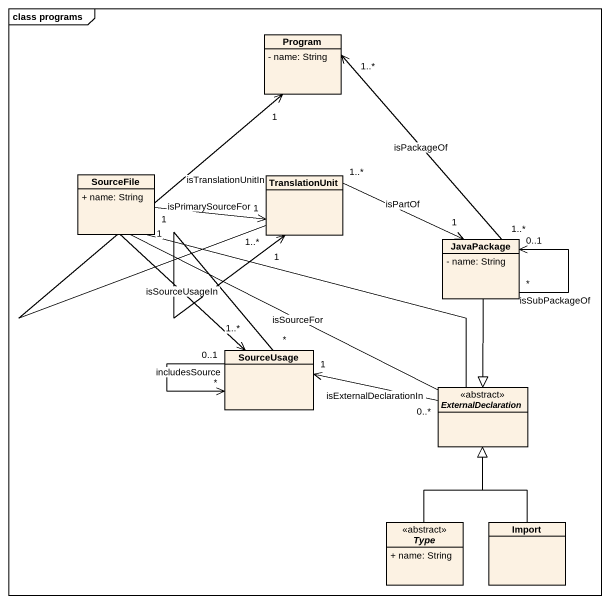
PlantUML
@startuml
mainframe class programs
hide circle
hide empty members
skinparam classAttributeIconSize 0
class Program {
  - name: String
}
class SourceFile {
  + name: String
}
class TranslationUnit
class JavaPackage {
  - name: String
}
class SourceUsage
abstract class ExternalDeclaration <<abstract>>
abstract class Type <<abstract>> {
  + name: String
}
class Import
SourceFile "1" -right-> "1" TranslationUnit : isPrimarySourceFor
SourceFile "1" --> "1..*" SourceUsage : isSourceFor
TranslationUnit "1..*" -up-> "1" Program : isTranslationUnitIn
TranslationUnit "1..*" -right-> "1" JavaPackage : isPartOf
JavaPackage "1..*" -up-> "1..*" Program : isPackageOf
JavaPackage "*" --> "0..1" JavaPackage : isSubPackageOf
JavaPackage --|> ExternalDeclaration
SourceUsage "*" -up-> "1" TranslationUnit : isSourceUsageIn
SourceUsage "0..1" --> "*" SourceUsage : includesSource
ExternalDeclaration "0..*" -left-> "1" SourceUsage : isExternalDeclarationIn
Type -up-|> ExternalDeclaration
Import -up-|> ExternalDeclaration
@enduml
